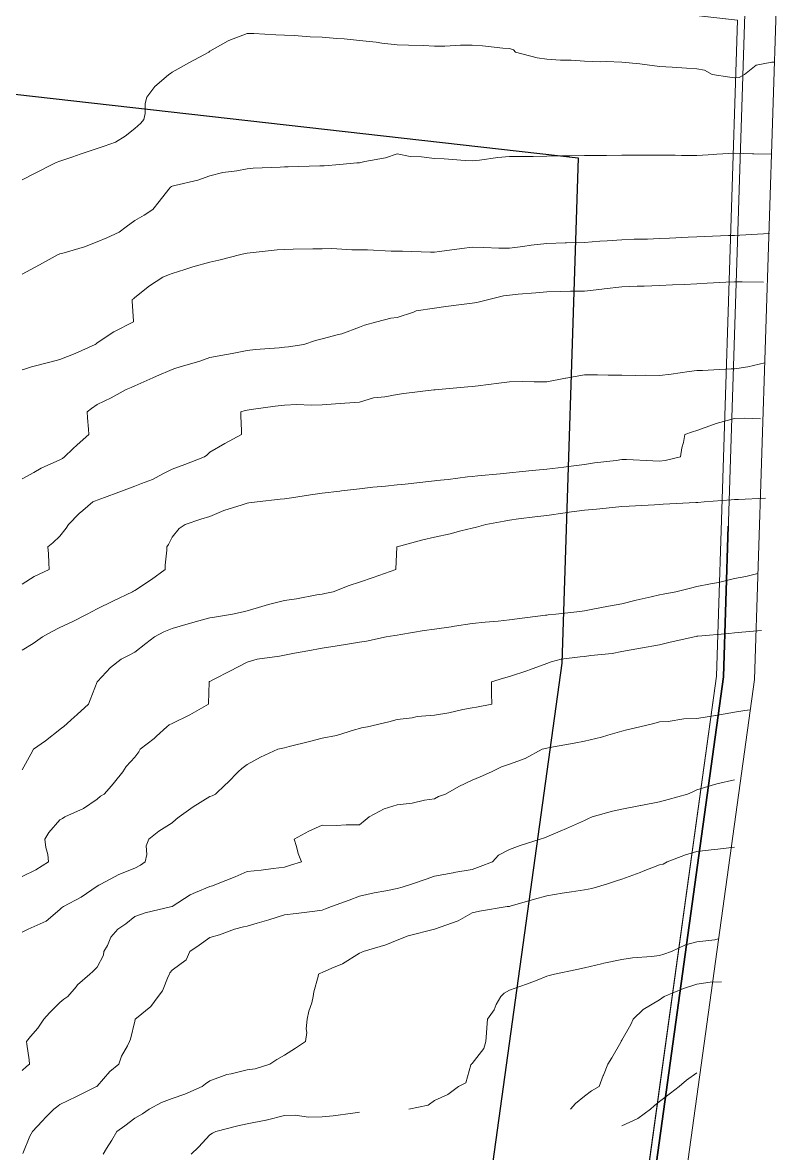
# Model space of a CAD drawing. Header units: metres. Extents: x 750 to 3116, y -341 to 1465.
# Drawn here: x 1061.05 to 1085.39, y -220.83 to -184.32 of the extents above; entities that cross this region are included whole.
import ezdxf

# ---------------------------------------------------------------- set-up
doc = ezdxf.new("R2010")
doc.units = ezdxf.units.M
doc.linetypes.add('ACAD_ISO04W100', pattern=[30, 24, -3, 0, -3])
doc.layers.add('Column', color=50, linetype='Continuous', lineweight=20)
for name, color, linetype in [('CONTOUR873', 7, 'Continuous'), ('CONTOUR873_167', 7, 'Continuous'), ('CONTOUR873_333', 7, 'Continuous'), ('CONTOUR873_5', 7, 'Continuous'), ('CONTOUR873_667', 7, 'Continuous'), ('CONTOUR873_833', 7, 'Continuous'), ('CONTOUR874', 7, 'Continuous'), ('CONTOUR874_167', 7, 'Continuous'), ('CONTOUR874_333', 7, 'Continuous'), ('CONTOUR874_5', 7, 'Continuous'), ('CONTOUR874_667', 7, 'Continuous'), ('CONTOUR874_833', 7, 'Continuous'), ('CONTOUR875', 7, 'Continuous'), ('CONTOUR875_167', 7, 'Continuous'), ('CONTOUR875_333', 7, 'Continuous')]:
    doc.layers.add(name, color=color, linetype=linetype)

msp = doc.modelspace()

# ---------------------------------------------------------------- linework, layer by layer
at = {"layer": 'Column'}
msp.add_lwpolyline([(822.591, -162.792), (935.248, -167.363), (1003.085, -173.329), (1084.5, -182.543, -0.390874), (1085.387, -183.569), (1084.676, -205.529), (1081.977, -225.064), (1080.541, -237.533), (1078.7, -300.016)], format="xyb", dxfattribs=at)
msp.add_lwpolyline([(822.53, -164.291), (935.152, -168.861), (1002.935, -174.822), (1084.371, -184.038), (1083.678, -205.444), (1080.985, -224.939), (1079.542, -237.461), (1077.701, -299.986)], dxfattribs=at)
at = {"layer": 'Column', "linetype": 'ACAD_ISO04W100', "lineweight": 20, "ltscale": 100}
for points in [[(1079.424, -241.469), (1009.61, -234.518), (963.193, -234.838), (933.354, -233.775), (933.386, -219.3), (931.983, -198.128), (933.154, -168.781), (935.152, -168.861), (1002.935, -174.822), (1084.371, -184.038), (1083.678, -205.444), (1080.985, -224.939), (1079.542, -237.461)], [(1079.202, -241.216), (1009.621, -234.288), (963.196, -234.608), (933.585, -233.553), (933.616, -219.293), (932.214, -198.125), (933.374, -169.02), (935.137, -169.09), (1002.912, -175.051), (1084.134, -184.243), (1083.449, -205.424), (1080.757, -224.91), (1079.313, -237.444)]]:
    msp.add_lwpolyline(points, close=True, dxfattribs=at)
at = {"layer": 'Column', "lineweight": 35}
msp.add_lwpolyline([(1083.835, -200.583), (1083.678, -205.444), (1080.985, -224.939), (1079.542, -237.461), (1079.424, -241.469), (1009.61, -234.518), (963.193, -234.838), (933.354, -233.775), (933.386, -219.3), (931.983, -198.128), (933.154, -168.781), (935.152, -168.861), (1002.935, -174.822), (1067.424, -182.12)], dxfattribs=at)
at = {"layer": 'Column', "lineweight": 20}
msp.add_lwpolyline([(1084.134, -184.243), (1083.449, -205.424), (1080.757, -224.91), (1079.313, -237.444), (1079.202, -241.216), (1009.621, -234.288), (963.196, -234.608), (933.585, -233.553), (933.616, -219.293), (932.214, -198.125), (933.374, -169.02), (935.137, -169.09), (1002.912, -175.051)], close=True, dxfattribs=at)
at = {"layer": 'Column', "lineweight": 30}
msp.add_lwpolyline([(1078.988, -188.693), (1078.46, -205), (1075.796, -224.282), (1074.478, -235.721), (1009.852, -229.287), (963.268, -229.607), (938.595, -228.728), (938.616, -219.133), (937.22, -198.059), (938.165, -174.376), (1002.412, -180.026)], close=True, dxfattribs=at)
at = {"layer": 'CONTOUR873', "linetype": 'Continuous', "lineweight": 18}
for p, q in [((1067.712, -184.904), (1068.3, -184.671)), ((1068.3, -184.671), (1068.511, -184.678)), ((1068.511, -184.678), (1069.227, -184.72)), ((1069.227, -184.72), (1069.51, -184.728)), ((1067.09, -185.249), (1067.691, -184.911)), ((1067.691, -184.911), (1067.712, -184.904)), ((1069.51, -184.728), (1069.816, -184.735)), ((1069.816, -184.735), (1070.33, -184.785)), ((1070.33, -184.785), (1070.72, -184.791)), ((1070.72, -184.791), (1071.194, -184.836)), ((1071.194, -184.836), (1071.434, -184.848)), ((1071.434, -184.848), (1071.93, -184.903)), ((1071.93, -184.903), (1072.462, -184.958)), ((1072.462, -184.958), (1072.649, -184.983)), ((1072.649, -184.983), (1073.14, -185.037)), ((1073.14, -185.037), (1073.511, -185.054)), ((1073.511, -185.054), (1073.995, -185.064)), ((1073.995, -185.064), (1074.35, -185.079)), ((1074.35, -185.079), (1074.679, -185.08)), ((1074.679, -185.08), (1075.191, -185.056)), ((1075.191, -185.056), (1075.56, -185.056)), ((1075.56, -185.056), (1075.897, -185.074)), ((1075.897, -185.074), (1076.554, -185.148)), ((1066.444, -185.615), (1067.065, -185.277)), ((1067.065, -185.277), (1067.075, -185.268)), ((1067.075, -185.268), (1067.09, -185.249)), ((1076.554, -185.148), (1076.77, -185.162)), ((1076.77, -185.162), (1076.898, -185.2)), ((1076.898, -185.2), (1076.96, -185.277)), ((1076.96, -185.277), (1077.665, -185.466)), ((1065.88, -185.92), (1066.444, -185.615)), ((1077.665, -185.466), (1077.98, -185.508)), ((1077.98, -185.508), (1078.412, -185.536)), ((1078.412, -185.536), (1078.758, -185.536)), ((1078.758, -185.536), (1079.19, -185.573)), ((1079.19, -185.573), (1079.707, -185.587)), ((1079.707, -185.587), (1079.891, -185.582)), ((1079.891, -185.582), (1080.4, -185.599)), ((1080.4, -185.599), (1080.981, -185.654)), ((1080.981, -185.654), (1081.053, -185.669)), ((1081.053, -185.669), (1081.61, -185.741)), ((1081.61, -185.741), (1082.019, -185.758)), ((1082.019, -185.758), (1082.48, -185.799)), ((1082.48, -185.799), (1082.82, -185.815)), ((1082.82, -185.815), (1083.068, -185.854)), ((1084.356, -186.003), (1084.736, -185.701)), ((1084.736, -185.701), (1085.24, -185.6)), ((1085.24, -185.6), (1085.321, -185.596)), ((1065.539, -186.207), (1065.769, -186.003)), ((1065.769, -186.003), (1065.82, -185.967)), ((1065.82, -185.967), (1065.88, -185.92)), ((1083.068, -185.854), (1083.318, -186.003)), ((1083.318, -186.003), (1083.889, -186.088)), ((1083.889, -186.088), (1084.03, -186.104)), ((1084.03, -186.104), (1084.182, -186.094)), ((1084.182, -186.094), (1084.356, -186.003)), ((1065.059, -186.729), (1065.315, -186.39)), ((1065.315, -186.39), (1065.539, -186.207)), ((1065.006, -186.93), (1065.059, -186.729)), ((1064.964, -187.455), (1065.004, -187.254)), ((1065.004, -187.254), (1065.006, -186.93)), ((1064.67, -187.747), (1064.866, -187.573)), ((1064.866, -187.573), (1064.964, -187.455)), ((1064.052, -188.181), (1064.358, -187.994)), ((1064.358, -187.994), (1064.67, -187.747)), ((1063.46, -188.392), (1063.681, -188.313)), ((1063.681, -188.313), (1064.052, -188.181)), ((1062.25, -188.797), (1062.672, -188.653)), ((1062.672, -188.653), (1062.904, -188.573)), ((1062.904, -188.573), (1063.46, -188.392)), ((1061.479, -189.17), (1062.001, -188.907)), ((1062.001, -188.907), (1062.134, -188.838)), ((1062.134, -188.838), (1062.25, -188.797)), ((1061.04, -189.399), (1061.479, -189.17))]:
    msp.add_line(p, q, dxfattribs=at)
at = {"layer": 'CONTOUR873_167', "linetype": 'Continuous', "lineweight": 18}
for p, q in [((1072.098, -188.806), (1072.77, -188.685)), ((1072.77, -188.685), (1073.14, -188.556)), ((1073.14, -188.556), (1073.568, -188.65)), ((1073.568, -188.65), (1073.934, -188.657)), ((1073.934, -188.657), (1074.35, -188.713)), ((1074.35, -188.713), (1074.659, -188.721)), ((1074.659, -188.721), (1075.344, -188.778)), ((1075.801, -188.763), (1076.39, -188.679)), ((1076.39, -188.679), (1076.77, -188.65)), ((1076.77, -188.65), (1077.209, -188.643)), ((1077.209, -188.643), (1077.536, -188.641)), ((1077.536, -188.641), (1077.98, -188.633)), ((1077.98, -188.633), (1078.448, -188.626)), ((1078.448, -188.626), (1078.718, -188.623)), ((1078.718, -188.623), (1079.19, -188.616)), ((1079.19, -188.616), (1079.685, -188.61)), ((1079.685, -188.61), (1079.904, -188.609)), ((1079.904, -188.609), (1080.4, -188.603)), ((1080.4, -188.603), (1080.909, -188.601)), ((1080.909, -188.601), (1081.105, -188.604)), ((1081.105, -188.604), (1081.61, -188.602)), ((1081.61, -188.602), (1082.115, -188.604)), ((1082.115, -188.604), (1082.326, -188.61)), ((1082.326, -188.61), (1082.82, -188.612)), ((1082.82, -188.612), (1083.369, -188.578)), ((1083.369, -188.578), (1083.466, -188.568)), ((1083.466, -188.568), (1084.03, -188.537)), ((1084.03, -188.537), (1084.614, -188.556)), ((1084.614, -188.556), (1084.654, -188.556)), ((1084.654, -188.556), (1085.24, -188.572)), ((1067.963, -189.109), (1068.3, -189.047)), ((1068.3, -189.047), (1068.497, -189.025)), ((1068.497, -189.025), (1069.363, -188.995)), ((1069.363, -188.995), (1069.51, -188.982)), ((1069.51, -188.982), (1069.627, -188.977)), ((1069.627, -188.977), (1070.647, -188.951)), ((1070.647, -188.951), (1070.72, -188.948)), ((1070.72, -188.948), (1070.786, -188.947)), ((1070.786, -188.947), (1071.292, -188.907)), ((1071.292, -188.907), (1071.839, -188.852)), ((1071.839, -188.852), (1071.93, -188.847)), ((1071.93, -188.847), (1072.098, -188.806)), ((1075.344, -188.778), (1075.56, -188.785)), ((1075.56, -188.785), (1075.801, -188.763)), ((1065.968, -189.58), (1066.713, -189.407)), ((1066.713, -189.407), (1067.09, -189.271)), ((1067.09, -189.271), (1067.519, -189.164)), ((1067.519, -189.164), (1067.963, -189.109)), ((1065.455, -190.104), (1065.767, -189.7)), ((1065.767, -189.7), (1065.82, -189.633)), ((1065.82, -189.633), (1065.853, -189.617)), ((1065.853, -189.617), (1065.88, -189.604)), ((1065.88, -189.604), (1065.968, -189.58)), ((1065.25, -190.359), (1065.455, -190.104)), ((1064.67, -190.717), (1064.973, -190.541)), ((1064.973, -190.541), (1065.25, -190.359)), ((1064.166, -191.085), (1064.389, -190.917)), ((1064.389, -190.917), (1064.67, -190.717)), ((1063.46, -191.406), (1063.768, -191.27)), ((1063.768, -191.27), (1064.166, -191.085)), ((1062.313, -191.773), (1063.047, -191.563)), ((1063.047, -191.563), (1063.46, -191.406)), ((1061.594, -192.143), (1062.201, -191.811)), ((1062.201, -191.811), (1062.23, -191.799)), ((1062.23, -191.799), (1062.25, -191.793)), ((1062.25, -191.793), (1062.313, -191.773)), ((1061.04, -192.444), (1061.594, -192.143))]:
    msp.add_line(p, q, dxfattribs=at)
at = {"layer": 'CONTOUR873_333', "linetype": 'Continuous', "lineweight": 18}
for p, q in [((1081.61, -191.299), (1081.938, -191.282)), ((1081.938, -191.282), (1082.536, -191.255)), ((1082.536, -191.255), (1082.82, -191.24)), ((1082.82, -191.24), (1083.061, -191.23)), ((1083.061, -191.23), (1083.836, -191.201)), ((1083.836, -191.201), (1084.03, -191.193)), ((1084.03, -191.193), (1084.202, -191.188)), ((1084.202, -191.188), (1085.167, -191.128)), ((1069.266, -191.665), (1069.51, -191.648)), ((1069.51, -191.648), (1069.789, -191.643)), ((1069.789, -191.643), (1070.419, -191.631)), ((1070.419, -191.631), (1070.72, -191.625)), ((1070.72, -191.625), (1071.035, -191.622)), ((1071.035, -191.622), (1071.681, -191.662)), ((1071.681, -191.662), (1071.93, -191.658)), ((1071.93, -191.658), (1072.181, -191.66)), ((1072.181, -191.66), (1072.952, -191.698)), ((1074.505, -191.718), (1075.228, -191.612)), ((1075.228, -191.612), (1075.56, -191.576)), ((1075.56, -191.576), (1075.942, -191.581)), ((1075.942, -191.581), (1076.421, -191.602)), ((1076.421, -191.602), (1076.77, -191.607)), ((1076.77, -191.607), (1077.202, -191.551)), ((1077.202, -191.551), (1077.472, -191.506)), ((1077.472, -191.506), (1077.98, -191.45)), ((1077.98, -191.45), (1078.563, -191.435)), ((1078.563, -191.435), (1078.609, -191.434)), ((1078.609, -191.434), (1079.19, -191.418)), ((1079.19, -191.418), (1079.685, -191.382)), ((1079.685, -191.382), (1079.921, -191.372)), ((1079.921, -191.372), (1080.4, -191.34)), ((1080.4, -191.34), (1080.791, -191.32)), ((1080.791, -191.32), (1081.223, -191.317)), ((1081.223, -191.317), (1081.61, -191.299)), ((1067.09, -192.06), (1067.391, -191.992)), ((1067.391, -191.992), (1068.1, -191.811)), ((1068.1, -191.811), (1068.239, -191.774)), ((1068.239, -191.774), (1068.3, -191.762)), ((1068.3, -191.762), (1068.394, -191.755)), ((1068.394, -191.755), (1069.266, -191.665)), ((1072.952, -191.698), (1073.14, -191.7)), ((1073.14, -191.7), (1073.317, -191.705)), ((1073.317, -191.705), (1074.22, -191.733)), ((1074.22, -191.733), (1074.35, -191.736)), ((1074.35, -191.736), (1074.505, -191.718)), ((1065.88, -192.419), (1066.288, -192.292)), ((1066.288, -192.292), (1066.543, -192.208)), ((1066.543, -192.208), (1067.09, -192.06)), ((1065.152, -192.826), (1065.578, -192.537)), ((1065.578, -192.537), (1065.763, -192.467)), ((1065.763, -192.467), (1065.88, -192.419)), ((1064.67, -193.202), (1065.152, -192.826)), ((1064.587, -193.263), (1064.627, -193.237)), ((1064.587, -193.313), (1064.587, -193.263)), ((1064.635, -193.968), (1064.587, -193.313)), ((1064.627, -193.237), (1064.67, -193.202)), ((1063.991, -194.308), (1064.635, -193.989)), ((1064.635, -193.989), (1064.635, -193.968)), ((1063.46, -194.663), (1063.991, -194.308)), ((1062.742, -195.01), (1063.388, -194.715)), ((1063.388, -194.715), (1063.422, -194.692)), ((1063.422, -194.692), (1063.46, -194.663)), ((1061.341, -195.441), (1061.97, -195.273)), ((1061.97, -195.273), (1062.25, -195.201)), ((1062.25, -195.201), (1062.742, -195.01)), ((1061.04, -195.531), (1061.142, -195.502)), ((1061.142, -195.502), (1061.341, -195.441))]:
    msp.add_line(p, q, dxfattribs=at)
at = {"layer": 'CONTOUR873_5', "linetype": 'Continuous', "lineweight": 18}
for p, q in [((1082.425, -192.774), (1082.82, -192.756)), ((1082.82, -192.756), (1083.156, -192.739)), ((1083.156, -192.739), (1083.751, -192.704)), ((1083.751, -192.704), (1084.03, -192.69)), ((1084.03, -192.69), (1084.284, -192.689)), ((1084.284, -192.689), (1084.968, -192.7)), ((1076.574, -193.145), (1076.77, -193.12)), ((1076.77, -193.12), (1077.048, -193.096)), ((1077.048, -193.096), (1077.623, -193.049)), ((1077.623, -193.049), (1077.98, -193.017)), ((1077.98, -193.017), (1078.401, -193.01)), ((1078.401, -193.01), (1078.744, -192.995)), ((1078.744, -192.995), (1079.19, -192.989)), ((1079.19, -192.989), (1079.749, -192.928)), ((1079.749, -192.928), (1079.829, -192.92)), ((1079.829, -192.92), (1080.4, -192.852)), ((1080.4, -192.852), (1080.888, -192.83)), ((1080.888, -192.83), (1081.12, -192.831)), ((1081.12, -192.831), (1081.61, -192.811)), ((1081.61, -192.811), (1082.035, -192.792)), ((1082.035, -192.792), (1082.425, -192.774)), ((1074.35, -193.54), (1074.72, -193.485)), ((1074.72, -193.485), (1075.302, -193.418)), ((1075.302, -193.418), (1075.56, -193.383)), ((1075.56, -193.383), (1075.716, -193.357)), ((1075.716, -193.357), (1076.102, -193.263)), ((1076.102, -193.263), (1076.574, -193.145)), ((1072.937, -193.867), (1073.14, -193.847)), ((1073.14, -193.847), (1073.672, -193.67)), ((1073.672, -193.67), (1073.757, -193.633)), ((1073.757, -193.633), (1074.35, -193.54)), ((1071.361, -194.373), (1071.93, -194.16)), ((1071.93, -194.16), (1072.094, -194.088)), ((1072.094, -194.088), (1072.486, -193.989)), ((1072.486, -193.989), (1072.937, -193.867)), ((1070.508, -194.588), (1070.72, -194.537)), ((1070.72, -194.537), (1071.251, -194.396)), ((1071.251, -194.396), (1071.361, -194.373)), ((1067.819, -195.003), (1068.3, -194.908)), ((1068.3, -194.908), (1068.568, -194.876)), ((1068.568, -194.876), (1069.335, -194.82)), ((1069.335, -194.82), (1069.51, -194.801)), ((1069.51, -194.801), (1069.631, -194.788)), ((1069.631, -194.788), (1070.129, -194.715)), ((1070.129, -194.715), (1070.508, -194.588)), ((1066.141, -195.441), (1066.775, -195.252)), ((1066.775, -195.252), (1067.09, -195.141)), ((1067.09, -195.141), (1067.637, -195.043)), ((1067.637, -195.043), (1067.819, -195.003)), ((1065.376, -195.743), (1065.88, -195.525)), ((1065.88, -195.525), (1065.969, -195.494)), ((1065.969, -195.494), (1066.141, -195.441)), ((1064.67, -196.048), (1065.259, -195.794)), ((1065.259, -195.794), (1065.376, -195.743)), ((1063.909, -196.436), (1064.391, -196.167)), ((1064.391, -196.167), (1064.557, -196.099)), ((1064.557, -196.099), (1064.67, -196.048)), ((1063.275, -196.782), (1063.46, -196.655)), ((1063.46, -196.655), (1063.909, -196.436)), ((1063.139, -196.893), (1063.275, -196.782)), ((1063.147, -197.08), (1063.139, -196.893)), ((1063.177, -197.449), (1063.147, -197.08)), ((1063.185, -197.619), (1063.177, -197.449)), ((1062.815, -197.958), (1063.185, -197.619)), ((1062.405, -198.345), (1062.676, -198.089)), ((1062.676, -198.089), (1062.815, -197.958)), ((1061.653, -198.713), (1062.25, -198.436)), ((1062.25, -198.436), (1062.336, -198.397)), ((1062.336, -198.397), (1062.405, -198.345)), ((1061.04, -199.054), (1061.412, -198.848)), ((1061.412, -198.848), (1061.653, -198.713))]:
    msp.add_line(p, q, dxfattribs=at)
at = {"layer": 'CONTOUR873_667', "linetype": 'Continuous', "lineweight": 18}
for p, q in [((1084.464, -195.441), (1085.012, -195.304)), ((1081.61, -195.713), (1081.989, -195.669)), ((1081.989, -195.669), (1082.57, -195.591)), ((1082.57, -195.591), (1082.82, -195.56)), ((1082.82, -195.56), (1083.003, -195.551)), ((1083.003, -195.551), (1083.928, -195.502)), ((1083.928, -195.502), (1084.03, -195.497)), ((1084.03, -195.497), (1084.106, -195.487)), ((1084.106, -195.487), (1084.464, -195.441)), ((1075.76, -196.047), (1076.431, -195.964)), ((1076.431, -195.964), (1076.77, -195.916)), ((1076.77, -195.916), (1077.194, -195.912)), ((1077.194, -195.912), (1077.569, -195.921)), ((1077.569, -195.921), (1077.98, -195.917)), ((1077.98, -195.917), (1078.583, -195.805)), ((1078.583, -195.805), (1078.586, -195.805)), ((1078.586, -195.805), (1079.19, -195.692)), ((1079.19, -195.692), (1079.615, -195.696)), ((1079.615, -195.696), (1079.961, -195.704)), ((1079.961, -195.704), (1080.4, -195.708)), ((1080.4, -195.708), (1080.852, -195.712)), ((1080.852, -195.712), (1081.162, -195.71)), ((1081.162, -195.71), (1081.61, -195.713)), ((1072.38, -196.437), (1072.746, -196.403)), ((1072.746, -196.403), (1073.14, -196.328)), ((1073.14, -196.328), (1073.363, -196.301)), ((1073.363, -196.301), (1074.325, -196.182)), ((1074.325, -196.182), (1074.35, -196.179)), ((1074.35, -196.179), (1074.367, -196.177)), ((1074.367, -196.177), (1074.474, -196.167)), ((1074.474, -196.167), (1075.426, -196.086)), ((1075.426, -196.086), (1075.56, -196.074)), ((1075.56, -196.074), (1075.76, -196.047)), ((1068.429, -196.815), (1069.205, -196.71)), ((1069.205, -196.71), (1069.51, -196.671)), ((1069.51, -196.671), (1069.903, -196.657)), ((1069.903, -196.657), (1070.364, -196.68)), ((1070.364, -196.68), (1070.72, -196.662)), ((1070.72, -196.662), (1071.154, -196.632)), ((1071.154, -196.632), (1071.453, -196.607)), ((1071.453, -196.607), (1071.93, -196.576)), ((1071.93, -196.576), (1072.38, -196.437)), ((1068.091, -196.893), (1068.232, -196.852)), ((1068.091, -197.018), (1068.091, -196.893)), ((1068.114, -197.507), (1068.091, -197.018)), ((1068.232, -196.852), (1068.3, -196.832)), ((1068.3, -196.832), (1068.429, -196.815)), ((1067.575, -197.91), (1068.115, -197.619)), ((1068.115, -197.619), (1068.114, -197.507)), ((1066.994, -198.287), (1067.09, -198.193)), ((1067.09, -198.193), (1067.575, -197.91)), ((1065.88, -198.743), (1066.287, -198.589)), ((1066.287, -198.589), (1066.921, -198.345)), ((1066.921, -198.345), (1066.994, -198.287)), ((1065.239, -199.071), (1065.575, -198.888)), ((1065.575, -198.888), (1065.88, -198.743)), ((1064.155, -199.488), (1064.67, -199.29)), ((1064.67, -199.29), (1064.889, -199.202)), ((1064.889, -199.202), (1065.239, -199.071)), ((1063.46, -199.744), (1063.69, -199.659)), ((1063.69, -199.659), (1064.155, -199.488)), ((1062.993, -200.077), (1063.322, -199.797)), ((1063.322, -199.797), (1063.403, -199.763)), ((1063.403, -199.763), (1063.46, -199.744)), ((1062.537, -200.523), (1062.876, -200.173)), ((1062.876, -200.173), (1062.993, -200.077)), ((1062.25, -200.905), (1062.453, -200.645)), ((1062.453, -200.645), (1062.537, -200.523)), ((1061.87, -201.249), (1062.025, -201.114)), ((1062.025, -201.114), (1062.25, -200.905)), ((1061.881, -201.47), (1061.87, -201.249)), ((1061.894, -201.761), (1061.881, -201.47)), ((1061.905, -201.975), (1061.894, -201.761)), ((1061.04, -202.452), (1061.425, -202.206)), ((1061.425, -202.206), (1061.905, -201.975))]:
    msp.add_line(p, q, dxfattribs=at)
at = {"layer": 'CONTOUR873_833', "linetype": 'Continuous', "lineweight": 18}
for p, q in [((1083.439, -197.264), (1084.03, -197.106)), ((1084.03, -197.106), (1084.363, -197.093)), ((1084.363, -197.093), (1084.877, -197.111)), ((1082.676, -197.532), (1082.82, -197.495)), ((1082.82, -197.495), (1083.353, -197.299)), ((1083.353, -197.299), (1083.439, -197.264)), ((1082.389, -197.878), (1082.429, -197.619)), ((1082.429, -197.619), (1082.676, -197.532)), ((1082.295, -198.345), (1082.331, -198.051)), ((1082.331, -198.051), (1082.389, -197.878)), ((1078.678, -198.652), (1079.19, -198.589)), ((1079.19, -198.589), (1079.513, -198.539)), ((1079.513, -198.539), (1080.213, -198.457)), ((1080.213, -198.457), (1080.4, -198.431)), ((1080.4, -198.431), (1080.548, -198.434)), ((1080.548, -198.434), (1081.395, -198.474)), ((1081.395, -198.474), (1081.61, -198.478)), ((1081.61, -198.478), (1081.796, -198.457)), ((1081.796, -198.457), (1082.295, -198.345)), ((1075.56, -198.974), (1075.75, -198.957)), ((1075.75, -198.957), (1076.467, -198.889)), ((1076.467, -198.889), (1076.77, -198.861)), ((1076.77, -198.861), (1077.191, -198.818)), ((1077.191, -198.818), (1077.499, -198.782)), ((1077.499, -198.782), (1077.98, -198.736)), ((1077.98, -198.736), (1078.525, -198.672)), ((1078.525, -198.672), (1078.678, -198.652)), ((1071.93, -199.379), (1072.355, -199.326)), ((1072.355, -199.326), (1072.771, -199.292)), ((1072.771, -199.292), (1073.14, -199.252)), ((1073.14, -199.252), (1073.4, -199.227)), ((1073.4, -199.227), (1074.255, -199.128)), ((1074.255, -199.128), (1074.35, -199.118)), ((1074.35, -199.118), (1074.415, -199.11)), ((1074.415, -199.11), (1074.792, -199.071)), ((1074.792, -199.071), (1075.419, -198.987)), ((1075.419, -198.987), (1075.56, -198.974)), ((1069.51, -199.695), (1069.735, -199.662)), ((1069.735, -199.662), (1070.343, -199.571)), ((1070.343, -199.571), (1070.72, -199.517)), ((1070.72, -199.517), (1071.297, -199.451)), ((1071.297, -199.451), (1071.344, -199.445)), ((1071.344, -199.445), (1071.93, -199.379)), ((1067.55, -200.073), (1068.134, -199.896)), ((1068.134, -199.896), (1068.3, -199.841)), ((1068.3, -199.841), (1068.359, -199.833)), ((1068.359, -199.833), (1068.626, -199.797)), ((1068.626, -199.797), (1069.364, -199.71)), ((1069.364, -199.71), (1069.51, -199.695)), ((1066.303, -200.523), (1066.81, -200.355)), ((1066.81, -200.355), (1067.09, -200.264)), ((1067.09, -200.264), (1067.55, -200.073)), ((1065.88, -200.935), (1066.106, -200.659)), ((1066.106, -200.659), (1066.303, -200.523)), ((1065.758, -201.176), (1065.88, -200.935)), ((1065.658, -201.842), (1065.703, -201.355)), ((1065.703, -201.355), (1065.708, -201.249)), ((1065.708, -201.249), (1065.758, -201.176)), ((1065.652, -201.975), (1065.658, -201.842)), ((1065.209, -202.299), (1065.652, -201.975)), ((1064.67, -202.659), (1065.209, -202.299)), ((1063.968, -203.006), (1064.599, -202.701)), ((1064.599, -202.701), (1064.635, -202.68)), ((1064.635, -202.68), (1064.67, -202.659)), ((1063.139, -203.427), (1063.301, -203.331)), ((1063.301, -203.331), (1063.46, -203.245)), ((1063.46, -203.245), (1063.968, -203.006)), ((1062.25, -203.856), (1062.652, -203.668)), ((1062.652, -203.668), (1063.139, -203.427)), ((1061.692, -204.153), (1061.98, -203.991)), ((1061.98, -203.991), (1062.25, -203.856)), ((1061.04, -204.586), (1061.393, -204.365)), ((1061.393, -204.365), (1061.692, -204.153))]:
    msp.add_line(p, q, dxfattribs=at)
at = {"layer": 'CONTOUR874', "linetype": 'Continuous', "lineweight": 18}
for p, q in [((1084.159, -199.719), (1085.04, -199.677)), ((1079.19, -200.068), (1079.575, -200.028)), ((1079.575, -200.028), (1080.092, -199.981)), ((1080.092, -199.981), (1080.4, -199.951)), ((1080.4, -199.951), (1080.629, -199.934)), ((1080.629, -199.934), (1081.457, -199.889)), ((1081.457, -199.889), (1081.61, -199.878)), ((1081.61, -199.878), (1081.737, -199.873)), ((1081.737, -199.873), (1082.785, -199.818)), ((1082.785, -199.818), (1082.82, -199.817)), ((1082.82, -199.817), (1082.847, -199.813)), ((1082.847, -199.813), (1083.054, -199.797)), ((1083.054, -199.797), (1083.923, -199.733)), ((1083.923, -199.733), (1084.03, -199.717)), ((1084.03, -199.717), (1084.159, -199.719)), ((1076.007, -200.523), (1076.594, -200.417)), ((1076.594, -200.417), (1076.77, -200.385)), ((1076.77, -200.385), (1077.059, -200.349)), ((1077.059, -200.349), (1077.583, -200.285)), ((1077.583, -200.285), (1077.98, -200.236)), ((1077.98, -200.236), (1078.568, -200.15)), ((1078.568, -200.15), (1078.609, -200.145)), ((1078.609, -200.145), (1079.19, -200.068)), ((1074.854, -200.826), (1075.204, -200.736)), ((1075.204, -200.736), (1075.56, -200.651)), ((1075.56, -200.651), (1075.708, -200.612)), ((1075.708, -200.612), (1076.007, -200.523)), ((1073.147, -201.245), (1073.977, -201.025)), ((1073.977, -201.025), (1074.35, -200.936)), ((1074.35, -200.936), (1074.854, -200.826)), ((1073.104, -201.954), (1073.13, -201.255)), ((1073.13, -201.249), (1073.137, -201.247)), ((1073.13, -201.255), (1073.13, -201.249)), ((1073.137, -201.247), (1073.14, -201.246)), ((1073.14, -201.246), (1073.147, -201.245)), ((1071.93, -202.388), (1072.366, -202.236)), ((1072.366, -202.236), (1073.105, -201.975)), ((1073.105, -201.975), (1073.104, -201.954)), ((1071.077, -202.701), (1071.597, -202.501)), ((1071.597, -202.501), (1071.93, -202.388)), ((1069.51, -202.986), (1069.89, -202.929)), ((1069.89, -202.929), (1070.551, -202.802)), ((1070.551, -202.802), (1070.72, -202.774)), ((1070.72, -202.774), (1070.812, -202.756)), ((1070.812, -202.756), (1071.077, -202.701)), ((1068.168, -203.348), (1068.3, -203.311)), ((1068.3, -203.311), (1068.662, -203.21)), ((1068.662, -203.21), (1068.985, -203.112)), ((1068.985, -203.112), (1069.51, -202.986)), ((1066.392, -203.734), (1066.742, -203.635)), ((1066.742, -203.635), (1067.09, -203.537)), ((1067.09, -203.537), (1067.241, -203.517)), ((1067.241, -203.517), (1067.823, -203.427)), ((1067.823, -203.427), (1068.168, -203.348)), ((1065.31, -204.153), (1065.615, -203.994)), ((1065.615, -203.994), (1065.88, -203.88)), ((1065.88, -203.88), (1066.392, -203.734)), ((1064.67, -204.644), (1065.032, -204.37)), ((1065.032, -204.37), (1065.31, -204.153)), ((1064.232, -204.879), (1064.466, -204.756)), ((1064.466, -204.756), (1064.67, -204.644)), ((1063.466, -205.601), (1063.893, -205.139)), ((1063.893, -205.139), (1064.232, -204.879)), ((1063.227, -206.191), (1063.46, -205.611)), ((1063.46, -205.611), (1063.462, -205.606)), ((1063.462, -205.605), (1063.466, -205.601)), ((1063.462, -205.606), (1063.462, -205.605)), ((1063.176, -206.331), (1063.227, -206.191)), ((1062.809, -206.666), (1063.176, -206.331)), ((1062.368, -207.057), (1062.613, -206.839)), ((1062.613, -206.839), (1062.809, -206.666)), ((1061.792, -207.508), (1062.25, -207.15)), ((1062.25, -207.15), (1062.315, -207.096)), ((1062.315, -207.096), (1062.368, -207.057)), ((1061.406, -207.783), (1061.792, -207.508)), ((1061.04, -208.447), (1061.313, -207.947)), ((1061.313, -207.947), (1061.406, -207.783))]:
    msp.add_line(p, q, dxfattribs=at)
at = {"layer": 'CONTOUR874_167', "linetype": 'Continuous', "lineweight": 18}
for p, q in [((1084.03, -202.269), (1084.406, -202.201)), ((1084.406, -202.201), (1084.787, -202.109)), ((1082.136, -202.701), (1082.614, -202.578)), ((1082.614, -202.578), (1082.82, -202.529)), ((1082.82, -202.529), (1083.255, -202.44)), ((1083.255, -202.44), (1083.52, -202.395)), ((1083.52, -202.395), (1084.03, -202.269)), ((1080.4, -203.085), (1080.855, -202.974)), ((1080.855, -202.974), (1081.341, -202.862)), ((1081.341, -202.862), (1081.61, -202.799)), ((1081.61, -202.799), (1081.732, -202.774)), ((1081.732, -202.774), (1082.136, -202.701)), ((1078.263, -203.427), (1079.041, -203.337)), ((1079.041, -203.337), (1079.19, -203.317)), ((1079.19, -203.317), (1079.458, -203.266)), ((1079.458, -203.266), (1079.965, -203.166)), ((1079.965, -203.166), (1080.4, -203.085)), ((1075.56, -203.728), (1075.989, -203.684)), ((1075.989, -203.684), (1076.409, -203.643)), ((1076.409, -203.643), (1076.77, -203.607)), ((1076.77, -203.607), (1077.019, -203.577)), ((1077.019, -203.577), (1077.932, -203.456)), ((1077.932, -203.456), (1077.98, -203.45)), ((1077.98, -203.45), (1078.014, -203.448)), ((1078.014, -203.448), (1078.263, -203.427)), ((1073.265, -204.078), (1074.019, -203.954)), ((1074.019, -203.954), (1074.35, -203.907)), ((1074.35, -203.907), (1074.891, -203.829)), ((1074.891, -203.829), (1074.995, -203.814)), ((1074.995, -203.814), (1075.56, -203.728)), ((1071.207, -204.445), (1071.536, -204.389)), ((1071.536, -204.389), (1071.93, -204.324)), ((1071.93, -204.324), (1072.157, -204.289)), ((1072.157, -204.289), (1072.785, -204.153)), ((1072.785, -204.153), (1073.064, -204.108)), ((1073.064, -204.108), (1073.14, -204.097)), ((1073.14, -204.097), (1073.265, -204.078)), ((1068.624, -204.879), (1069.34, -204.777)), ((1069.34, -204.777), (1069.51, -204.744)), ((1069.51, -204.744), (1069.832, -204.686)), ((1069.832, -204.686), (1070.259, -204.602)), ((1070.259, -204.602), (1070.72, -204.523)), ((1070.72, -204.523), (1071.207, -204.445)), ((1067.737, -205.267), (1068.3, -204.974)), ((1068.3, -204.974), (1068.404, -204.941)), ((1068.404, -204.941), (1068.624, -204.879)), ((1067.09, -205.591), (1067.231, -205.52)), ((1067.231, -205.52), (1067.737, -205.267)), ((1067.056, -206.31), (1067.076, -205.613)), ((1067.076, -205.605), (1067.081, -205.599)), ((1067.076, -205.613), (1067.076, -205.605)), ((1067.081, -205.599), (1067.09, -205.591)), ((1066.454, -206.675), (1067.056, -206.331)), ((1067.056, -206.331), (1067.056, -206.31)), ((1065.782, -206.998), (1065.88, -206.947)), ((1065.88, -206.947), (1066.454, -206.675)), ((1065.368, -207.364), (1065.712, -207.057)), ((1065.712, -207.057), (1065.782, -206.998)), ((1064.851, -207.783), (1065.295, -207.432)), ((1065.295, -207.432), (1065.368, -207.364)), ((1064.396, -208.345), (1064.67, -208.034)), ((1064.67, -208.034), (1064.803, -207.863)), ((1064.803, -207.863), (1064.851, -207.783)), ((1064.289, -208.509), (1064.396, -208.345)), ((1064.02, -208.845), (1064.289, -208.509)), ((1063.679, -209.235), (1063.916, -208.961)), ((1063.916, -208.961), (1064.02, -208.845)), ((1063.018, -209.696), (1063.46, -209.399)), ((1063.46, -209.399), (1063.567, -209.299)), ((1063.567, -209.299), (1063.679, -209.235)), ((1062.415, -209.961), (1063.018, -209.696)), ((1061.898, -210.476), (1062.25, -210.061)), ((1062.25, -210.061), (1062.34, -210.015)), ((1062.34, -210.015), (1062.415, -209.961)), ((1061.768, -210.687), (1061.898, -210.476)), ((1061.797, -210.959), (1061.768, -210.687)), ((1061.861, -211.179), (1061.797, -210.959)), ((1061.891, -211.413), (1061.861, -211.179)), ((1061.04, -211.887), (1061.472, -211.672)), ((1061.472, -211.672), (1061.891, -211.413))]:
    msp.add_line(p, q, dxfattribs=at)
at = {"layer": 'CONTOUR874_333', "linetype": 'Continuous', "lineweight": 18}
for p, q in [((1082.851, -204.134), (1083.848, -204.044)), ((1083.848, -204.044), (1084.03, -204.024)), ((1084.03, -204.024), (1084.272, -204.007)), ((1084.272, -204.007), (1084.909, -203.954)), ((1081.005, -204.516), (1081.61, -204.409)), ((1081.61, -204.409), (1081.916, -204.337)), ((1081.916, -204.337), (1082.732, -204.153)), ((1082.732, -204.153), (1082.8, -204.141)), ((1082.8, -204.141), (1082.82, -204.137)), ((1082.82, -204.137), (1082.851, -204.134)), ((1078.437, -204.879), (1079.052, -204.796)), ((1079.052, -204.796), (1079.19, -204.784)), ((1079.19, -204.784), (1079.401, -204.752)), ((1079.401, -204.752), (1080.083, -204.689)), ((1080.083, -204.689), (1080.4, -204.628)), ((1080.4, -204.628), (1081.005, -204.516)), ((1081.005, -204.516), (1081.005, -204.516)), ((1077.411, -205.22), (1077.98, -205.014)), ((1077.98, -205.014), (1078.121, -204.963)), ((1078.121, -204.963), (1078.437, -204.879)), ((1076.186, -205.605), (1076.581, -205.491)), ((1076.581, -205.491), (1076.77, -205.435)), ((1076.77, -205.435), (1077.366, -205.237)), ((1077.366, -205.237), (1077.411, -205.22)), ((1076.191, -205.952), (1076.186, -205.605)), ((1076.191, -205.984), (1076.191, -205.952)), ((1076.196, -206.331), (1076.191, -205.984)), ((1074.35, -206.683), (1074.812, -206.608)), ((1074.812, -206.608), (1075.269, -206.505)), ((1075.269, -206.505), (1075.56, -206.45)), ((1075.56, -206.45), (1075.708, -206.42)), ((1075.708, -206.42), (1076.196, -206.331)), ((1072.184, -207.057), (1072.879, -206.9)), ((1072.879, -206.9), (1073.14, -206.824)), ((1073.14, -206.824), (1073.628, -206.764)), ((1073.628, -206.764), (1073.793, -206.723)), ((1073.793, -206.723), (1074.35, -206.683)), ((1070.72, -207.43), (1071.188, -207.338)), ((1071.188, -207.338), (1071.762, -207.158)), ((1071.762, -207.158), (1071.93, -207.113)), ((1071.93, -207.113), (1071.995, -207.096)), ((1071.995, -207.096), (1072.184, -207.057)), ((1069.51, -207.733), (1069.652, -207.697)), ((1069.652, -207.697), (1070.311, -207.537)), ((1070.311, -207.537), (1070.72, -207.43)), ((1068.3, -208.279), (1068.735, -208.044)), ((1068.735, -208.044), (1069.295, -207.783)), ((1069.295, -207.783), (1069.448, -207.746)), ((1069.448, -207.746), (1069.51, -207.733)), ((1068.015, -208.509), (1068.127, -208.405)), ((1068.127, -208.405), (1068.3, -208.279)), ((1067.671, -208.858), (1068.015, -208.509)), ((1067.277, -209.235), (1067.588, -208.936)), ((1067.588, -208.936), (1067.671, -208.858)), ((1066.561, -209.644), (1067.09, -209.309)), ((1067.09, -209.309), (1067.171, -209.284)), ((1067.171, -209.284), (1067.277, -209.235)), ((1066.103, -209.961), (1066.561, -209.644)), ((1065.451, -210.429), (1065.88, -210.162)), ((1065.88, -210.162), (1066.012, -210.04)), ((1066.012, -210.04), (1066.103, -209.961)), ((1065.128, -210.687), (1065.451, -210.429)), ((1065.036, -210.907), (1065.128, -210.687)), ((1065.064, -211.177), (1065.036, -210.907)), ((1065.005, -211.413), (1065.064, -211.177)), ((1064.154, -211.829), (1064.67, -211.625)), ((1064.67, -211.625), (1064.855, -211.524)), ((1064.855, -211.524), (1065.005, -211.413)), ((1063.572, -212.139), (1064.154, -211.829)), ((1062.946, -212.557), (1063.46, -212.203)), ((1063.46, -212.203), (1063.509, -212.169)), ((1063.509, -212.169), (1063.572, -212.139)), ((1062.366, -212.865), (1062.946, -212.557)), ((1061.816, -213.331), (1062.25, -212.957)), ((1062.25, -212.957), (1062.309, -212.901)), ((1062.309, -212.901), (1062.366, -212.865)), ((1061.225, -213.591), (1061.816, -213.331)), ((1061.04, -213.686), (1061.125, -213.642)), ((1061.125, -213.642), (1061.225, -213.591))]:
    msp.add_line(p, q, dxfattribs=at)
at = {"layer": 'CONTOUR874_5', "linetype": 'Continuous', "lineweight": 18}
for p, q in [((1083.433, -206.689), (1084.03, -206.59)), ((1084.03, -206.59), (1084.366, -206.533)), ((1084.366, -206.533), (1084.541, -206.508)), ((1080.977, -207.057), (1081.428, -206.948)), ((1081.428, -206.948), (1081.61, -206.899)), ((1081.61, -206.899), (1081.897, -206.885)), ((1081.897, -206.885), (1082.394, -206.801)), ((1082.394, -206.801), (1082.82, -206.787)), ((1082.82, -206.787), (1083.421, -206.691)), ((1083.421, -206.691), (1083.433, -206.689)), ((1079.745, -207.39), (1079.95, -207.327)), ((1079.95, -207.327), (1080.4, -207.2)), ((1080.4, -207.2), (1080.561, -207.154)), ((1080.561, -207.154), (1080.977, -207.057)), ((1078.073, -207.727), (1078.863, -207.587)), ((1078.863, -207.587), (1079.19, -207.523)), ((1079.19, -207.523), (1079.745, -207.39)), ((1076.77, -208.261), (1077.272, -208.084)), ((1077.272, -208.084), (1077.828, -207.783)), ((1077.828, -207.783), (1077.935, -207.756)), ((1077.935, -207.756), (1077.98, -207.744)), ((1077.98, -207.744), (1078.073, -207.727)), ((1076.19, -208.509), (1076.507, -208.351)), ((1076.507, -208.351), (1076.77, -208.261)), ((1075.139, -208.982), (1075.56, -208.785)), ((1075.56, -208.785), (1075.828, -208.67)), ((1075.828, -208.67), (1076.19, -208.509)), ((1074.704, -209.235), (1075.139, -208.982)), ((1073.14, -209.573), (1073.626, -209.527)), ((1073.626, -209.527), (1074.027, -209.429)), ((1074.027, -209.429), (1074.35, -209.381)), ((1074.35, -209.381), (1074.477, -209.311)), ((1074.477, -209.311), (1074.704, -209.235)), ((1072.239, -209.961), (1072.726, -209.712)), ((1072.726, -209.712), (1073.14, -209.573)), ((1070.292, -210.43), (1070.72, -210.236)), ((1070.72, -210.236), (1071.188, -210.242)), ((1071.188, -210.242), (1071.494, -210.222)), ((1071.494, -210.222), (1071.93, -210.229)), ((1071.93, -210.229), (1072.108, -210.068)), ((1072.108, -210.068), (1072.239, -209.961)), ((1069.815, -210.687), (1070.292, -210.43)), ((1069.895, -210.918), (1069.815, -210.687)), ((1069.952, -211.148), (1069.895, -210.918)), ((1070.06, -211.413), (1069.952, -211.148)), ((1067.908, -211.904), (1068.3, -211.735)), ((1068.3, -211.735), (1068.756, -211.686)), ((1068.756, -211.686), (1069.142, -211.634)), ((1069.142, -211.634), (1069.51, -211.591)), ((1069.51, -211.591), (1069.699, -211.526)), ((1069.699, -211.526), (1070.06, -211.413)), ((1067.314, -212.139), (1067.908, -211.904)), ((1066.456, -212.485), (1066.633, -212.413)), ((1066.633, -212.413), (1067.09, -212.213)), ((1067.09, -212.213), (1067.177, -212.191)), ((1067.177, -212.191), (1067.314, -212.139)), ((1065.88, -212.861), (1066.456, -212.485)), ((1064.383, -213.419), (1064.67, -213.178)), ((1064.67, -213.178), (1065.008, -213.068)), ((1065.008, -213.068), (1065.865, -212.865)), ((1065.865, -212.865), (1065.876, -212.863)), ((1065.876, -212.863), (1065.88, -212.861)), ((1064.123, -213.591), (1064.383, -213.419)), ((1063.793, -214.117), (1063.897, -213.853)), ((1063.897, -213.853), (1064.123, -213.591)), ((1063.675, -214.317), (1063.793, -214.117)), ((1063.46, -214.819), (1063.658, -214.436)), ((1063.658, -214.436), (1063.675, -214.317)), ((1063.224, -215.043), (1063.323, -214.961)), ((1063.323, -214.961), (1063.46, -214.819)), ((1062.782, -215.45), (1062.826, -215.388)), ((1062.826, -215.388), (1063.224, -215.043)), ((1062.512, -215.769), (1062.782, -215.45)), ((1061.92, -216.297), (1062.25, -215.96)), ((1062.25, -215.96), (1062.386, -215.85)), ((1062.386, -215.85), (1062.512, -215.769)), ((1061.732, -216.495), (1061.92, -216.297)), ((1061.304, -217.062), (1061.537, -216.793)), ((1061.537, -216.793), (1061.732, -216.495)), ((1061.18, -217.221), (1061.304, -217.062)), ((1061.188, -217.31), (1061.18, -217.221)), ((1061.266, -217.811), (1061.188, -217.31)), ((1061.176, -218.029), (1061.278, -217.947)), ((1061.278, -217.947), (1061.266, -217.811)), ((1061.04, -218.158), (1061.176, -218.029))]:
    msp.add_line(p, q, dxfattribs=at)
at = {"layer": 'CONTOUR874_667', "linetype": 'Continuous', "lineweight": 18}
for p, q in [((1083.463, -208.895), (1084.03, -208.767)), ((1082.521, -209.235), (1082.691, -209.158)), ((1082.691, -209.158), (1082.82, -209.096)), ((1082.82, -209.096), (1083.283, -208.957)), ((1083.283, -208.957), (1083.463, -208.895)), ((1081.008, -209.6), (1081.61, -209.478)), ((1081.61, -209.478), (1081.894, -209.406)), ((1081.894, -209.406), (1082.521, -209.235)), ((1079.444, -209.961), (1080.098, -209.78)), ((1080.098, -209.78), (1080.4, -209.72)), ((1080.4, -209.72), (1080.998, -209.602)), ((1080.998, -209.602), (1081.008, -209.6)), ((1078.615, -210.342), (1079.19, -210.084)), ((1079.19, -210.084), (1079.298, -210.026)), ((1079.298, -210.026), (1079.444, -209.961)), ((1077.763, -210.687), (1077.902, -210.64)), ((1077.902, -210.64), (1077.98, -210.614)), ((1077.98, -210.614), (1078.408, -210.43)), ((1078.408, -210.43), (1078.615, -210.342)), ((1076.77, -211.023), (1077.116, -210.895)), ((1077.116, -210.895), (1077.763, -210.687)), ((1076.219, -211.413), (1076.418, -211.202)), ((1076.418, -211.202), (1076.77, -211.023)), ((1074.97, -211.767), (1075.56, -211.661)), ((1075.56, -211.661), (1075.822, -211.57)), ((1075.822, -211.57), (1076.219, -211.413)), ((1073.61, -212.139), (1074.082, -211.978)), ((1074.082, -211.978), (1074.35, -211.884)), ((1074.35, -211.884), (1074.947, -211.771)), ((1074.947, -211.771), (1074.97, -211.767)), ((1071.93, -212.531), (1072.403, -212.423)), ((1072.403, -212.423), (1072.777, -212.357)), ((1072.777, -212.357), (1073.14, -212.284)), ((1073.14, -212.284), (1073.301, -212.236)), ((1073.301, -212.236), (1073.61, -212.139)), ((1071.028, -212.865), (1071.589, -212.66)), ((1071.589, -212.66), (1071.93, -212.531)), ((1069.001, -213.286), (1069.51, -213.128)), ((1069.51, -213.128), (1069.884, -213.09)), ((1069.884, -213.09), (1070.484, -213.007)), ((1070.484, -213.007), (1070.72, -212.98)), ((1070.72, -212.98), (1070.833, -212.933)), ((1070.833, -212.933), (1071.028, -212.865)), ((1067.892, -213.591), (1068.178, -213.518)), ((1068.178, -213.518), (1068.3, -213.492)), ((1068.3, -213.492), (1068.627, -213.395)), ((1068.627, -213.395), (1069.001, -213.286)), ((1066.752, -214.114), (1067.09, -213.86)), ((1067.09, -213.86), (1067.406, -213.78)), ((1067.406, -213.78), (1067.892, -213.591)), ((1066.448, -214.317), (1066.752, -214.114)), ((1065.88, -214.914), (1066.331, -214.587)), ((1066.331, -214.587), (1066.448, -214.317)), ((1065.794, -215.043), (1065.806, -214.998)), ((1065.806, -214.998), (1065.88, -214.914)), ((1065.565, -215.58), (1065.751, -215.12)), ((1065.751, -215.12), (1065.794, -215.043)), ((1065.426, -215.769), (1065.565, -215.58)), ((1064.726, -216.461), (1065.195, -216.084)), ((1065.195, -216.084), (1065.426, -215.769)), ((1064.688, -216.495), (1064.726, -216.461)), ((1064.539, -217.142), (1064.67, -216.563)), ((1064.67, -216.563), (1064.687, -216.505)), ((1064.687, -216.505), (1064.688, -216.495)), ((1064.502, -217.221), (1064.539, -217.142)), ((1064.245, -217.692), (1064.44, -217.359)), ((1064.44, -217.359), (1064.502, -217.221)), ((1063.867, -218.191), (1064.154, -217.947)), ((1064.154, -217.947), (1064.245, -217.692)), ((1063.46, -218.657), (1063.867, -218.191)), ((1062.79, -218.997), (1063.44, -218.673)), ((1063.44, -218.673), (1063.45, -218.667)), ((1063.45, -218.667), (1063.46, -218.657)), ((1062.25, -219.258), (1062.79, -218.997)), ((1061.803, -219.667), (1062.063, -219.399)), ((1062.063, -219.399), (1062.147, -219.337)), ((1062.147, -219.337), (1062.25, -219.258)), ((1061.686, -219.787), (1061.803, -219.667)), ((1061.289, -220.274), (1061.367, -220.125)), ((1061.367, -220.125), (1061.686, -219.787)), ((1061.061, -220.838), (1061.289, -220.274))]:
    msp.add_line(p, q, dxfattribs=at)
at = {"layer": 'CONTOUR874_833', "linetype": 'Continuous', "lineweight": 18}
for p, q in [((1083.378, -211.022), (1083.495, -211.008)), ((1083.495, -211.008), (1084.03, -210.947)), ((1081.863, -211.413), (1082.453, -211.193)), ((1082.453, -211.193), (1082.82, -211.083)), ((1082.82, -211.083), (1083.378, -211.022)), ((1080.99, -211.767), (1081.09, -211.725)), ((1081.09, -211.725), (1081.61, -211.511)), ((1081.61, -211.511), (1081.736, -211.489)), ((1081.736, -211.489), (1081.863, -211.413)), ((1079.906, -212.139), (1080.23, -212.037)), ((1080.23, -212.037), (1080.4, -211.976)), ((1080.4, -211.976), (1080.99, -211.767)), ((1077.98, -212.515), (1078.473, -212.435)), ((1078.473, -212.435), (1078.773, -212.389)), ((1078.773, -212.389), (1079.19, -212.323)), ((1079.19, -212.323), (1079.424, -212.279)), ((1079.424, -212.279), (1079.906, -212.139)), ((1076.795, -212.85), (1077.578, -212.624)), ((1077.578, -212.624), (1077.98, -212.515)), ((1075.11, -213.321), (1075.56, -213.067)), ((1075.56, -213.067), (1075.797, -213.007)), ((1075.797, -213.007), (1076.693, -212.865)), ((1076.693, -212.865), (1076.76, -212.859)), ((1076.76, -212.859), (1076.77, -212.857)), ((1076.77, -212.857), (1076.795, -212.85)), ((1074.354, -213.588), (1075.11, -213.321)), ((1073.14, -213.945), (1073.495, -213.804)), ((1073.495, -213.804), (1074.345, -213.591)), ((1074.345, -213.591), (1074.349, -213.59)), ((1074.349, -213.59), (1074.35, -213.59)), ((1074.35, -213.59), (1074.354, -213.588)), ((1072.048, -214.317), (1072.777, -214.099)), ((1072.777, -214.099), (1073.14, -213.945)), ((1071.383, -214.715), (1071.93, -214.37)), ((1071.93, -214.37), (1071.981, -214.348)), ((1071.981, -214.348), (1072.048, -214.317)), ((1070.603, -215.043), (1070.671, -215.014)), ((1070.671, -215.014), (1070.72, -214.991)), ((1070.72, -214.991), (1071.032, -214.856)), ((1071.032, -214.856), (1071.383, -214.715)), ((1070.458, -215.612), (1070.589, -215.121)), ((1070.589, -215.121), (1070.603, -215.043)), ((1070.433, -215.769), (1070.458, -215.612)), ((1070.288, -216.236), (1070.385, -215.97)), ((1070.385, -215.97), (1070.433, -215.769)), ((1070.236, -216.495), (1070.288, -216.236)), ((1070.203, -216.805), (1070.236, -216.495)), ((1070.23, -216.927), (1070.203, -216.805)), ((1070.181, -217.221), (1070.23, -216.927)), ((1069.51, -217.656), (1069.861, -217.432)), ((1069.861, -217.432), (1070.181, -217.221)), ((1068.554, -218.099), (1069.037, -217.947)), ((1069.037, -217.947), (1069.261, -217.798)), ((1069.261, -217.798), (1069.51, -217.656)), ((1067.09, -218.489), (1067.647, -218.281)), ((1067.647, -218.281), (1067.782, -218.258)), ((1067.782, -218.258), (1068.3, -218.13)), ((1068.3, -218.13), (1068.554, -218.099)), ((1066.291, -218.919), (1066.846, -218.673)), ((1066.846, -218.673), (1066.952, -218.59)), ((1066.952, -218.59), (1067.09, -218.489)), ((1065.88, -219.057), (1066.291, -218.919)), ((1064.922, -219.55), (1065.138, -219.399)), ((1065.138, -219.399), (1065.531, -219.19)), ((1065.531, -219.19), (1065.88, -219.057)), ((1064.356, -219.937), (1064.67, -219.697)), ((1064.67, -219.697), (1064.922, -219.55)), ((1063.931, -220.408), (1064.092, -220.125)), ((1064.092, -220.125), (1064.356, -219.937)), ((1063.758, -220.672), (1063.931, -220.408)), ((1063.648, -220.851), (1063.758, -220.672))]:
    msp.add_line(p, q, dxfattribs=at)
at = {"layer": 'CONTOUR875', "linetype": 'Continuous', "lineweight": 18}
for p, q in [((1083.401, -213.939), (1083.51, -213.903)), ((1083.51, -213.903), (1083.519, -213.901)), ((1082.002, -214.317), (1082.454, -214.097)), ((1082.454, -214.097), (1082.82, -214.005)), ((1082.82, -214.005), (1083.401, -213.939)), ((1079.814, -214.691), (1080.4, -214.574)), ((1080.4, -214.574), (1080.741, -214.522)), ((1080.741, -214.522), (1081.35, -214.473)), ((1081.35, -214.473), (1081.61, -214.44)), ((1081.61, -214.44), (1081.753, -214.403)), ((1081.753, -214.403), (1082.002, -214.317)), ((1078.226, -215.043), (1078.939, -214.892)), ((1078.939, -214.892), (1079.19, -214.842)), ((1079.19, -214.842), (1079.745, -214.71)), ((1079.745, -214.71), (1079.814, -214.691)), ((1076.77, -215.564), (1077.318, -215.372)), ((1077.318, -215.372), (1077.662, -215.234)), ((1077.662, -215.234), (1077.98, -215.11)), ((1077.98, -215.11), (1078.055, -215.088)), ((1078.055, -215.088), (1078.226, -215.043)), ((1076.486, -215.769), (1076.594, -215.663)), ((1076.594, -215.663), (1076.77, -215.564)), ((1076.271, -216.195), (1076.344, -216.024)), ((1076.344, -216.024), (1076.486, -215.769)), ((1076.063, -216.495), (1076.271, -216.195)), ((1076.033, -216.937), (1076.036, -216.781)), ((1076.036, -216.781), (1076.063, -216.495)), ((1076.009, -217.221), (1076.033, -216.937)), ((1075.56, -217.926), (1075.937, -217.447)), ((1075.937, -217.447), (1076.009, -217.221)), ((1075.527, -217.967), (1075.541, -217.947)), ((1075.541, -217.947), (1075.546, -217.939)), ((1075.546, -217.939), (1075.56, -217.926)), ((1075.363, -218.555), (1075.527, -217.967)), ((1074.784, -218.934), (1075.121, -218.673)), ((1075.121, -218.673), (1075.363, -218.555)), ((1074.35, -219.126), (1074.784, -218.934)), ((1073.518, -219.399), (1074.145, -219.276)), ((1074.145, -219.276), (1074.35, -219.126)), ((1068.3, -219.876), (1068.901, -219.759)), ((1068.901, -219.759), (1068.917, -219.755)), ((1068.917, -219.755), (1069.51, -219.61)), ((1069.51, -219.61), (1069.845, -219.6)), ((1069.845, -219.6), (1070.282, -219.662)), ((1070.282, -219.662), (1070.72, -219.654)), ((1070.72, -219.654), (1071.079, -219.614)), ((1071.079, -219.614), (1071.713, -219.529)), ((1071.713, -219.529), (1071.93, -219.503)), ((1067.185, -220.182), (1067.288, -220.125)), ((1067.288, -220.125), (1068.004, -219.947)), ((1068.004, -219.947), (1068.3, -219.876)), ((1066.726, -220.633), (1067.09, -220.235)), ((1067.09, -220.235), (1067.185, -220.182)), ((1066.497, -220.851), (1066.726, -220.633))]:
    msp.add_line(p, q, dxfattribs=at)
at = {"layer": 'CONTOUR875_167', "linetype": 'Continuous', "lineweight": 18}
for p, q in [((1082.386, -215.509), (1082.82, -215.365)), ((1082.82, -215.365), (1083.249, -215.3)), ((1083.249, -215.3), (1083.618, -215.29)), ((1081.763, -215.769), (1082.386, -215.509)), ((1081.089, -216.182), (1081.61, -215.879)), ((1081.61, -215.879), (1081.692, -215.818)), ((1081.692, -215.818), (1081.763, -215.769)), ((1080.762, -216.495), (1081.089, -216.182)), ((1080.4, -217.171), (1080.69, -216.669)), ((1080.69, -216.669), (1080.762, -216.495)), ((1080.376, -217.221), (1080.38, -217.209)), ((1080.38, -217.209), (1080.4, -217.171)), ((1080.072, -217.75), (1080.362, -217.243)), ((1080.362, -217.243), (1080.376, -217.221)), ((1079.801, -218.306), (1079.944, -217.947)), ((1079.944, -217.947), (1080.072, -217.75)), ((1079.663, -218.673), (1079.799, -218.312)), ((1079.799, -218.312), (1079.801, -218.306)), ((1079.423, -218.813), (1079.663, -218.673)), ((1078.897, -219.223), (1079.19, -218.98)), ((1079.19, -218.98), (1079.423, -218.813)), ((1078.743, -219.399), (1078.897, -219.223))]:
    msp.add_line(p, q, dxfattribs=at)
at = {"layer": 'CONTOUR875_333', "linetype": 'Continuous', "lineweight": 18}
for p, q in [((1082.483, -218.471), (1082.82, -218.228)), ((1081.971, -218.889), (1082.25, -218.673)), ((1082.25, -218.673), (1082.483, -218.471)), ((1081.61, -219.156), (1081.971, -218.889)), ((1080.915, -219.708), (1081.326, -219.399)), ((1081.326, -219.399), (1081.445, -219.3)), ((1081.445, -219.3), (1081.61, -219.156)), ((1080.4, -219.938), (1080.915, -219.708))]:
    msp.add_line(p, q, dxfattribs=at)

doc.saveas('drawing.dxf')
